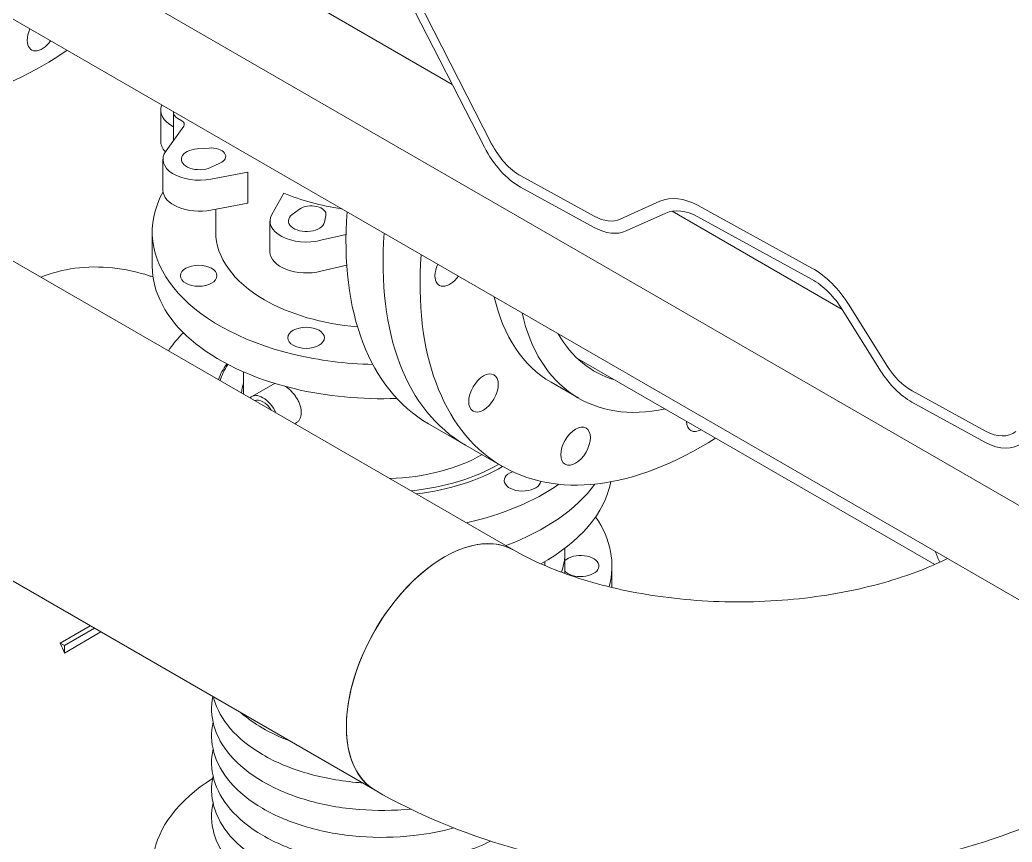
# Model space of a CAD drawing. Header units: millimetres. Extents: x -312439 to 477422, y -331570 to 212570.
# Drawn here: x 399862.5 to 400231.4, y 93504.4 to 93810.2 of the extents above; entities that cross this region are included whole.
import ezdxf

# ---------------------------------------------------------------- set-up
doc = ezdxf.new("R2010")
doc.units = ezdxf.units.MM

msp = doc.modelspace()

# ---------------------------------------------------------------- linework, layer by layer
at = {"color": 0, "linetype": 'Continuous', "lineweight": 0, "extrusion": (8.40036e-17, 0.816497, 0.57735)}
for p, q in [((397280.542, 95334.72), (402000.038, 92609.917)), ((397280.542, 95299.715), (402000.038, 92574.913)), ((400037.922, 93764.125), (399957.048, 93922.356)), ((399954.39, 93921.017), (400035.263, 93762.786)), ((399855.106, 93883.299), (400023.301, 93786.192)), ((399914.889, 93765.072), (399914.889, 93776.573)), ((399919.641, 93765.342), (399919.641, 93775.736)), ((399916.872, 93761.463), (399923.45, 93770.68)), ((399922.784, 93772.603), (399921.255, 93773.486)), ((399928.483, 93762.207), (399932.877, 93762.52)), ((399915.752, 93746.846), (399915.752, 93758.347)), ((399936.943, 93756.853), (399933.453, 93755.281)), ((399947.254, 93753.522), (399933.553, 93750.914)), ((399947.254, 93742.021), (399947.254, 93753.522)), ((400076.099, 93737.151), (400048.814, 93752.142)), ((399815.982, 93745.883), (400046.129, 93613.007)), ((399956.208, 93737.834), (399960.726, 93745.744)), ((400048.683, 93748.009), (400075.994, 93733.004)), ((399933.553, 93739.413), (399947.254, 93742.021)), ((400100.501, 93742.702), (400085.756, 93736.082)), ((400156.963, 93717.902), (400114.683, 93741.131)), ((399935.35, 93731.33), (399935.35, 93739.755)), ((399963.772, 93737.776), (399966.495, 93739.791)), ((399976.311, 93737.444), (399975.769, 93734.907)), ((400087.913, 93731.684), (400102.658, 93738.305)), ((400105.005, 93739.019), (400168.284, 93702.485)), ((399955.527, 93723.882), (399955.527, 93735.383)), ((400114.577, 93736.984), (400156.857, 93713.755)), ((399911.771, 93731.33), (399911.771, 93718.628)), ((399983.8, 93730.42), (399974.479, 93728.203)), ((399984.06, 93718.981), (399974.479, 93716.702)), ((400168.513, 93702.123), (400182.518, 93679.707)), ((400184.836, 93681.646), (400170.832, 93704.062)), ((400202.621, 93607.658), (400069.645, 93684.432)), ((399945.67, 93671.007), (399945.67, 93679.286)), ((399956.821, 93674.772), (399948.741, 93670.108)), ((400060.017, 93675.422), (400070.324, 93669.472)), ((400221.565, 93657.231), (400194.28, 93672.222)), ((400194.174, 93668.075), (400221.484, 93653.07)), ((399965.192, 93660.273), (399964.727, 93660.005)), ((400014.407, 93660.031), (400041.95, 93644.129)), ((399764.444, 93656.617), (399994.591, 93523.742)), ((400065.19, 93612.521), (400065.19, 93607.114)), ((400057.641, 93608.751), (400057.641, 93607.272)), ((400082.645, 93599.116), (400082.645, 93607.114)), ((399877.512, 93578.449), (399888.674, 93584.893)), ((399879.157, 93577.499), (399890.319, 93583.943)), ((399892.69, 93582.574), (399879.157, 93574.761)), ((399877.512, 93578.449), (399879.157, 93577.499)), ((399879.157, 93574.761), (399879.157, 93577.499))]:
    msp.add_line(p, q, dxfattribs=at)
at = {"color": 0, "linetype": 'Continuous', "lineweight": 0}
for centre, major_axis, ratio, start_param, end_param in [((399870.772, 93805.733), (-3.889, -6.736), 0.5773503, 4.8787573, 5.4977871), ((399870.772, 93805.733), (-3.889, -6.736), 0.5773503, 5.4977871, 7.6876133), ((399870.772, 93913.747), (-73.953, -128.091), 0.5773503, 0.3513656, 0.8747979), ((399929.294, 93776.573), (-14.405, 0), 0.5773503, 6.0445857, 7.1196252), ((399925.153, 93775.736), (-5.512, 0), 0.5773503, 6.1944627, 7.0685835), ((399920.619, 93771.353), (3.062, 0), 0.5773503, 5.8923976, 7.0685835), ((399929.294, 93765.072), (-14.405, 0), 0.5773503, 0, 0.4962001), ((400049.266, 93769.84), (-9.58, 18.587), 0.6074486, 1.5651945, 2.4074876), ((399929.308, 93758.347), (-13.556, 0), 0.5773503, 5.8737687, 8.1724889), ((399929.308, 93758.347), (-6.737, 0), 0.5773503, 4.8351545, 8.5166127), ((399933.552, 93759.362), (5.512, 0), 0.5773503, 5.3750201, 7.9767471), ((400049.266, 93769.84), (11.825, -22.942), 0.6074486, 4.7067872, 5.5477045), ((399997.208, 93731.33), (-85.437, 0), 0.5773503, 5.9753277, 7.4612826), ((399929.308, 93746.846), (-13.556, 0), 0.5773503, 0, 1.8893036), ((399997.208, 93774.585), (61.857, 0), 0.5773503, 4.0816104, 4.4663043), ((399970.841, 93737.833), (5.512, 0), 0.5773503, 6.1604182, 8.7621453), ((400114.02, 93715.139), (-14.069, 27.297), 0.6074486, 5.5490802, 6.2504354), ((399969.083, 93735.383), (-13.556, 0), 0.5773503, 5.964678, 8.2633982), ((399969.083, 93735.383), (-6.737, 0), 0.5773503, 5.6205526, 9.3020109), ((400088.36, 93788.122), (73.953, 128.091), 0.5773503, 2.2667948, 3.1415927), ((400114.02, 93715.139), (-11.825, 22.942), 0.6074486, 5.5490802, 6.2504354), ((400076.551, 93754.849), (9.58, -18.587), 0.6074486, 5.5490802, 6.2504354), ((399997.208, 93731.33), (61.857, 0), 0.5773503, 3.1415927, 3.9269908), ((400102.131, 93780.171), (73.953, 128.091), 0.5773503, 2.2667948, 3.1415927), ((400076.551, 93754.849), (11.825, -22.942), 0.6074486, 5.5490796, 6.2504361), ((399969.083, 93723.882), (-13.556, 0), 0.5773503, 0, 1.9802129), ((400115.903, 93772.22), (73.953, 128.091), 0.5773503, 2.2667948, 3.9776502), ((400022.36, 93718.213), (3.889, 6.736), 0.5773503, 1.7371646, 2.3561945), ((399997.208, 93718.628), (85.437, 0), 0.5773503, 3.1415927, 4.3196899), ((400156.3, 93691.91), (-14.069, 27.297), 0.6074486, 4.847725, 5.5490802), ((400022.36, 93718.213), (3.889, 6.736), 0.5773503, 2.3561945, 4.5460207), ((400156.3, 93691.91), (11.825, -22.942), 0.6074486, 1.7061324, 2.4074876), ((399997.208, 93731.33), (61.857, 0), 0.5773503, 3.9269908, 4.5638958), ((400115.903, 93772.22), (55.886, 96.797), 0.5773503, 2.5838056, 3.1415927), ((400126.21, 93766.269), (55.886, 96.797), 0.5773503, 2.5838056, 3.6213146), ((399997.208, 93669.022), (85.437, 0), 0.5773503, 2.6147213, 2.7656223), ((400126.21, 93766.269), (50.068, 86.72), 0.5773503, 2.8146315, 3.2816065), ((399997.208, 93731.33), (-85.437, 0), 0.5773503, 1.1780972, 1.530199), ((399997.208, 93669.022), (62.164, 0), 0.5773503, 2.763109, 2.9351155), ((399997.208, 93669.822), (61.184, 0), 0.5773503, 2.7871538, 2.9650144), ((400194.731, 93689.92), (11.825, -22.942), 0.6074486, 4.8477244, 5.5490809), ((400194.731, 93689.92), (-9.58, 18.587), 0.6074486, 1.7061324, 2.4074876), ((399997.208, 93669.822), (52.364, 0), 0.5773503, 2.9636533, 3.0880077), ((399997.208, 93718.628), (85.437, 0), 0.5773503, 4.3196899, 4.7764571), ((399952.927, 93662.858), (4.186, -7.25), 0.5773503, 1.4033056, 3.3090834), ((399952.927, 93662.858), (-3.261, 5.649), 0.5773503, 4.7652923, 6.230282), ((400115.903, 93664.206), (3.889, 6.736), 0.5773503, 2.376977, 3.9062084), ((400222.016, 93674.929), (9.58, -18.587), 0.6074486, 5.5490802, 6.3913733), ((400222.016, 93674.929), (11.825, -22.942), 0.6074486, 5.550456, 6.3913733), ((399997.208, 93669.822), (52.364, 0), 0.5773503, 4.7659739, 5.501033), ((399997.208, 93669.822), (61.184, 0), 0.5773503, 4.8889673, 5.5005651), ((399997.208, 93669.022), (62.164, 0), 0.5773503, 4.9188662, 5.516286), ((400049.392, 93638.893), (6.798, 0), 0.5773503, 2.1482152, 6.2089714), ((399997.208, 93643.619), (85.437, 0), 0.5773503, 5.4739767, 6.1778685), ((399997.208, 93669.022), (85.437, 0), 0.5773503, 5.0883593, 5.5901244), ((399997.208, 93656.32), (85.437, 0), 0.5773503, 5.2800655, 5.8933905), ((399997.208, 93607.114), (85.437, 0), 0.5773503, 6.1255687, 6.6622236), ((400020.36, 93568.375), (25.769, 44.633), 0.5773503, 0, 3.1415927), ((400020.36, 93568.375), (-25.769, -44.633), 0.5773503, 3.1415927, 5.4977871), ((399997.208, 93612.521), (-67.982, 0), 0.5773503, 2.9431132, 3.1720797), ((400273.131, 93681.444), (-52.64, -91.175), 0.5773503, 5.8338726, 5.8958066), ((400071.008, 93607.114), (6.798, 0), 0.5773503, 3.9269908, 8.881185), ((399997.208, 93607.114), (-67.982, 0), 0.5773503, 3.0712021, 3.1415927), ((400071.008, 93607.114), (6.798, 0), 0.5773503, 3.6608723, 3.9269908), ((399818.331, 93563.179), (-51.65, 89.461), 0.5773503, 4.5137724, 4.5532806), ((400020.36, 93568.375), (-25.769, -44.633), 0.5773503, 5.4977871, 6.2831853), ((399997.208, 93494.8), (85.437, 0), 0.5773503, 2.4008806, 6.2712151)]:
    msp.add_ellipse(centre, major_axis=major_axis, ratio=ratio, start_param=start_param, end_param=end_param, dxfattribs=at)
for centre, major_axis in [((399929.025, 93715.024), (-6.798, 0)), ((399968.966, 93691.964), (-6.798, 0)), ((400034.893, 93671.442), (3.889, 6.736)), ((400069.132, 93651.674), (3.889, 6.736))]:
    msp.add_ellipse(centre, major_axis=major_axis, ratio=0.5773503, dxfattribs=at)
for points, knots in [([(399912.06, 93714.577), (399911.579, 93714.739), (399911.098, 93714.896), (399901.715, 93717.86), (399892.315, 93719.044), (399878.684, 93717.214), (399874.428, 93716.12), (399870.364, 93714.485)], [4.91715408, 4.91715408, 4.91715408, 4.91715408, 4.93503834, 4.93503834, 5.26465227, 5.26465227, 5.41588395, 5.41588395, 5.41588395, 5.41588395]), ([(399965.192, 93660.273), (399965.485, 93660.442), (399965.762, 93660.661), (399966.256, 93661.19), (399966.472, 93661.5), (399966.82, 93662.194), (399966.952, 93662.578), (399967.127, 93663.388), (399967.168, 93663.816), (399967.168, 93664.675), (399967.127, 93665.137), (399966.952, 93666.093), (399966.82, 93666.588), (399966.472, 93667.578), (399966.256, 93668.074), (399965.762, 93669.036), (399965.485, 93669.502), (399964.899, 93670.376), (399964.571, 93670.814), (399963.867, 93671.654), (399963.49, 93672.057), (399962.716, 93672.801), (399962.317, 93673.142), (399961.728, 93673.591), (399961.535, 93673.729), (399961.344, 93673.857)], [30.950465, 30.950465, 30.950465, 30.950465, 33.5297118, 33.5297118, 36.1089586, 36.1089586, 38.6882054, 38.6882054, 41.2674522, 41.2674522, 43.846699, 43.846699, 46.4259458, 46.4259458, 49.0051926, 49.0051926, 51.5844394, 51.5844394, 54.1636241, 54.1636241, 56.7428088, 56.7428088, 59.3219936, 59.3219936, 60.5931656, 60.5931656, 60.5931656, 60.5931656]), ([(400046.129, 93613.007), (400051.95, 93609.646), (400059.095, 93606.377), (400075.786, 93600.623), (400085.434, 93598.188), (400106.298, 93594.753), (400117.557, 93593.813), (400140.272, 93593.723), (400151.725, 93594.6), (400173.251, 93598.013), (400183.337, 93600.53), (400197.795, 93605.524), (400202.887, 93607.655), (400207.407, 93609.889)], [1.5707963, 1.5707963, 1.5707963, 1.5707963, 1.8179228, 1.8179228, 2.0784055, 2.0784055, 2.3493544, 2.3493544, 2.6241933, 2.6241933, 2.8954114, 2.8954114, 3.064285, 3.064285, 3.064285, 3.064285]), ([(399934.247, 93558.581), (399933.549, 93554.989), (399933.705, 93551.301), (399935.788, 93543.847), (399937.872, 93540.117), (399943.886, 93533.077), (399947.939, 93529.808), (399957.594, 93524.156), (399963.235, 93521.798), (399975.45, 93518.267), (399982.022, 93517.093), (399995.06, 93516.057), (400001.508, 93516.121), (400007.798, 93516.75)], [0.6737961, 0.6737961, 0.6737961, 0.6737961, 0.9452795, 0.9452795, 1.2436028, 1.2436028, 1.563904, 1.563904, 1.8920444, 1.8920444, 2.2193958, 2.2193958, 2.5275195, 2.5275195, 2.5275195, 2.5275195]), ([(399934.52, 93558.424), (399934.576, 93558.199), (399934.635, 93557.975), (399935.788, 93553.848), (399937.872, 93550.118), (399943.886, 93543.079), (399947.939, 93539.809), (399957.594, 93534.158), (399963.235, 93531.799), (399975.45, 93528.268), (399982.022, 93527.095), (399989.108, 93526.531), (399989.479, 93526.504), (399989.851, 93526.478)], [0.9281768, 0.9281768, 0.9281768, 0.9281768, 0.9452795, 0.9452795, 1.2436028, 1.2436028, 1.563904, 1.563904, 1.8920444, 1.8920444, 2.2193958, 2.2193958, 2.2374555, 2.2374555, 2.2374555, 2.2374555]), ([(399944.863, 93552.452), (399947.162, 93550.449), (399949.768, 93548.598), (399955.759, 93545.086), (399959.194, 93543.457), (399962.866, 93542.058)], [1.37078968, 1.37078968, 1.37078968, 1.37078968, 1.56302814, 1.56302814, 1.77295186, 1.77295186, 1.77295186, 1.77295186]), ([(399934.357, 93549.118), (399933.538, 93545.357), (399933.656, 93541.478), (399935.788, 93533.845), (399937.872, 93530.116), (399943.886, 93523.076), (399947.939, 93519.807), (399957.594, 93514.155), (399963.235, 93511.796), (399975.45, 93508.266), (399982.022, 93507.092), (399995.432, 93506.026), (400002.268, 93506.13), (400014.081, 93507.438), (400019.134, 93508.393), (400023.915, 93509.705)], [0.6602274, 0.6602274, 0.6602274, 0.6602274, 0.9452795, 0.9452795, 1.2436028, 1.2436028, 1.563904, 1.563904, 1.8920444, 1.8920444, 2.2193958, 2.2193958, 2.5456685, 2.5456685, 2.799864, 2.799864, 2.799864, 2.799864]), ([(399934.357, 93539.117), (399933.538, 93535.355), (399933.656, 93531.476), (399935.788, 93523.844), (399937.872, 93520.114), (399943.886, 93513.075), (399947.939, 93509.806), (399957.594, 93504.154), (399963.235, 93501.795), (399975.45, 93498.264), (399982.022, 93497.091), (399995.432, 93496.025), (400002.268, 93496.129), (400015.549, 93497.599), (400021.992, 93498.966), (400031.327, 93502.022), (400034.564, 93503.326), (400037.579, 93504.802)], [0.6602274, 0.6602274, 0.6602274, 0.6602274, 0.9452795, 0.9452795, 1.2436028, 1.2436028, 1.563904, 1.563904, 1.8920444, 1.8920444, 2.2193958, 2.2193958, 2.5456685, 2.5456685, 2.872043, 2.872043, 3.059628, 3.059628, 3.059628, 3.059628]), ([(399934.357, 93529.115), (399933.538, 93525.354), (399933.656, 93521.475), (399935.788, 93513.843), (399937.872, 93510.113), (399943.886, 93503.074), (399947.939, 93499.804), (399957.594, 93494.153), (399963.235, 93491.794), (399975.45, 93488.263), (399982.022, 93487.09), (399995.432, 93486.024), (400002.268, 93486.128), (400015.549, 93487.598), (400021.992, 93488.965), (400033.87, 93492.853), (400039.299, 93495.378), (400045.484, 93499.389), (400046.943, 93500.446), (400048.306, 93501.552)], [0.6602274, 0.6602274, 0.6602274, 0.6602274, 0.9452795, 0.9452795, 1.2436028, 1.2436028, 1.563904, 1.563904, 1.8920444, 1.8920444, 2.2193958, 2.2193958, 2.5456685, 2.5456685, 2.872043, 2.872043, 3.1996274, 3.1996274, 3.3088741, 3.3088741, 3.3088741, 3.3088741]), ([(399994.591, 93523.742), (400010.087, 93514.795), (400027.058, 93507.779), (400062.842, 93497.253), (400081.661, 93493.755), (400119.954, 93490.254), (400139.421, 93490.254), (400177.714, 93493.755), (400196.533, 93497.253), (400232.317, 93507.779), (400249.288, 93514.795), (400264.784, 93523.742)], [1.5707963, 1.5707963, 1.5707963, 1.5707963, 1.8849556, 1.8849556, 2.1991149, 2.1991149, 2.5132741, 2.5132741, 2.8274334, 2.8274334, 3.1415927, 3.1415927, 3.1415927, 3.1415927]), ([(399934.357, 93519.114), (399933.538, 93515.353), (399933.656, 93511.474), (399935.788, 93503.842), (399937.872, 93500.112), (399943.886, 93493.072), (399947.939, 93489.803), (399957.594, 93484.151), (399963.235, 93481.793), (399975.45, 93478.262), (399982.022, 93477.088), (399995.432, 93476.023), (400002.268, 93476.126), (400015.549, 93477.597), (400021.992, 93478.963), (400033.87, 93482.852), (400039.299, 93485.376), (400048.579, 93491.395), (400052.432, 93494.891), (400055.454, 93499.024), (400055.643, 93499.291), (400055.828, 93499.561)], [0.6602274, 0.6602274, 0.6602274, 0.6602274, 0.9452795, 0.9452795, 1.2436028, 1.2436028, 1.563904, 1.563904, 1.8920444, 1.8920444, 2.2193958, 2.2193958, 2.5456685, 2.5456685, 2.872043, 2.872043, 3.1996274, 3.1996274, 3.5274785, 3.5274785, 3.5500443, 3.5500443, 3.5500443, 3.5500443])]:
    msp.add_open_spline(points, degree=3, knots=knots, dxfattribs=at)
msp.add_open_spline([(399957.36, 93674.995), (399957.165, 93674.942), (399956.984, 93674.867), (399956.821, 93674.772)], degree=3, dxfattribs=at)

doc.saveas('drawing.dxf')
